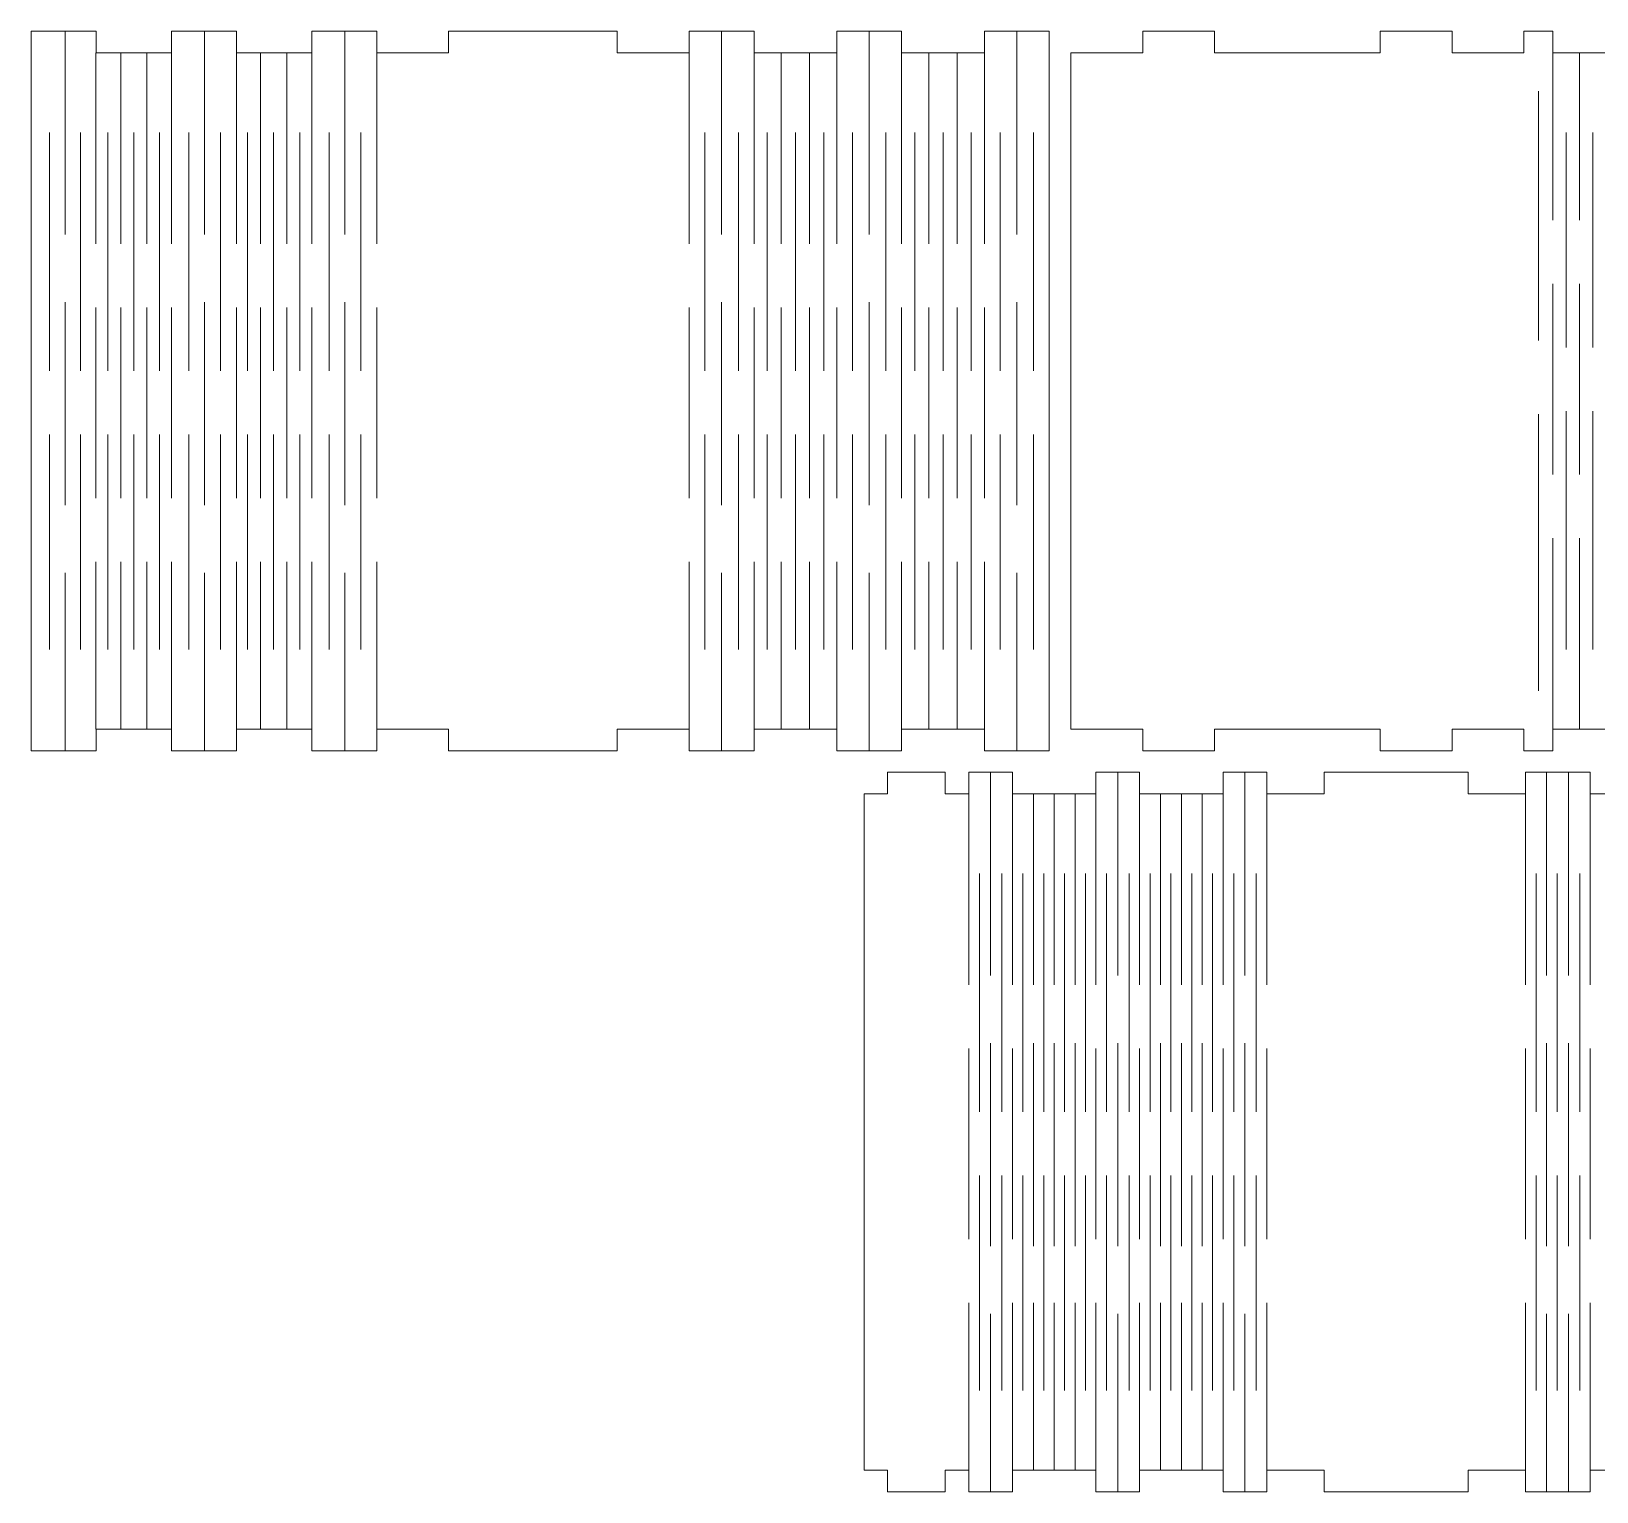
# Model space of a CAD drawing. Header units: millimetres. Extents: x -399 to 399, y -625 to 625.
# Drawn here: x -399.2 to -181.6, y -609 to -406 of the extents above; entities that cross this region are included whole.
import ezdxf

# ---------------------------------------------------------------- set-up
doc = ezdxf.new("R2010")
doc.units = ezdxf.units.MM
doc.header["$MEASUREMENT"] = 0
doc.layers.add('Camada 1', color=7, linetype='Continuous')

msp = doc.modelspace()

# ---------------------------------------------------------------- linework, layer by layer
at = {"layer": 'Camada 1', "color": 250, "lineweight": 20}
for points, knots in [([(-317.7575, -406.0108), (-317.7575, -406.0108), (-341.2021, -406.0108), (-341.2021, -406.0108), (-341.2021, -406.0108), (-341.2021, -406.0108), (-341.2021, -409.0108), (-341.2021, -409.0108), (-341.2021, -409.0108), (-341.2021, -409.0108), (-351.2021, -409.0108), (-351.2021, -409.0108), (-351.2021, -409.0108), (-351.2021, -409.0108), (-351.2021, -406.0108), (-351.2021, -406.0108), (-351.2021, -406.0108), (-351.2021, -406.0108), (-360.2051, -406.0108), (-360.2051, -406.0108), (-360.2051, -406.0108), (-360.2051, -406.0108), (-360.2051, -409.0108), (-360.2051, -409.0108), (-360.2051, -409.0108), (-360.2051, -409.0108), (-370.7125, -409.0108), (-370.7125, -409.0108), (-370.7125, -409.0108), (-370.7125, -409.0108), (-370.7125, -406.0108), (-370.7125, -406.0108), (-370.7125, -406.0108), (-370.7125, -406.0108), (-379.7154, -406.0108), (-379.7154, -406.0108), (-379.7154, -406.0108), (-379.7154, -406.0108), (-379.7154, -409.0108), (-379.7154, -409.0108), (-379.7154, -409.0108), (-379.7154, -409.0108), (-390.2228, -409.0108), (-390.2228, -409.0108), (-390.2228, -409.0108), (-390.2228, -409.0108), (-390.2228, -406.0108), (-390.2228, -406.0108), (-390.2228, -406.0108), (-390.2228, -406.0108), (-399.2258, -406.0108), (-399.2258, -406.0108), (-399.2258, -406.0108), (-399.2258, -406.0108), (-399.2258, -506.0108), (-399.2258, -506.0108), (-399.2258, -506.0108), (-399.2258, -506.0108), (-390.2228, -506.0108), (-390.2228, -506.0108), (-390.2228, -506.0108), (-390.2228, -506.0108), (-390.2228, -503.0108), (-390.2228, -503.0108), (-390.2228, -503.0108), (-390.2228, -503.0108), (-379.7154, -503.0108), (-379.7154, -503.0108), (-379.7154, -503.0108), (-379.7154, -503.0108), (-379.7154, -506.0108), (-379.7154, -506.0108), (-379.7154, -506.0108), (-379.7154, -506.0108), (-370.7125, -506.0108), (-370.7125, -506.0108), (-370.7125, -506.0108), (-370.7125, -506.0108), (-370.7125, -503.0108), (-370.7125, -503.0108), (-370.7125, -503.0108), (-370.7125, -503.0108), (-360.2051, -503.0108), (-360.2051, -503.0108), (-360.2051, -503.0108), (-360.2051, -503.0108), (-360.2051, -506.0108), (-360.2051, -506.0108), (-360.2051, -506.0108), (-360.2051, -506.0108), (-351.2021, -506.0108), (-351.2021, -506.0108), (-351.2021, -506.0108), (-351.2021, -506.0108), (-351.2021, -503.0108), (-351.2021, -503.0108), (-351.2021, -503.0108), (-351.2021, -503.0108), (-341.2021, -503.0108), (-341.2021, -503.0108), (-341.2021, -503.0108), (-341.2021, -503.0108), (-341.2021, -506.0108), (-341.2021, -506.0108), (-341.2021, -506.0108), (-341.2021, -506.0108), (-317.7575, -506.0108), (-317.7575, -506.0108), (-317.7575, -506.0108), (-317.7575, -506.0108), (-317.7575, -503.0108), (-317.7575, -503.0108), (-317.7575, -503.0108), (-317.7575, -503.0108), (-307.7575, -503.0108), (-307.7575, -503.0108), (-307.7575, -503.0108), (-307.7575, -503.0108), (-307.7575, -506.0108), (-307.7575, -506.0108), (-307.7575, -506.0108), (-307.7575, -506.0108), (-298.7463, -506.0108), (-298.7463, -506.0108), (-298.7463, -506.0108), (-298.7463, -506.0108), (-298.7463, -503.0108), (-298.7463, -503.0108), (-298.7463, -503.0108), (-298.7463, -503.0108), (-287.2358, -503.0108), (-287.2358, -503.0108), (-287.2358, -503.0108), (-287.2358, -503.0108), (-287.2358, -506.0108), (-287.2358, -506.0108), (-287.2358, -506.0108), (-287.2358, -506.0108), (-278.2247, -506.0108), (-278.2247, -506.0108), (-278.2247, -506.0108), (-278.2247, -506.0108), (-278.2247, -503.0108), (-278.2247, -503.0108), (-278.2247, -503.0108), (-278.2247, -503.0108), (-266.7142, -503.0108), (-266.7142, -503.0108), (-266.7142, -503.0108), (-266.7142, -503.0108), (-266.7142, -506.0108), (-266.7142, -506.0108), (-266.7142, -506.0108), (-266.7142, -506.0108), (-257.703, -506.0108), (-257.703, -506.0108), (-257.703, -506.0108), (-257.703, -506.0108), (-257.703, -406.0108), (-257.703, -406.0108), (-257.703, -406.0108), (-257.703, -406.0108), (-266.7142, -406.0108), (-266.7142, -406.0108), (-266.7142, -406.0108), (-266.7142, -406.0108), (-266.7142, -409.0108), (-266.7142, -409.0108), (-266.7142, -409.0108), (-266.7142, -409.0108), (-278.2247, -409.0108), (-278.2247, -409.0108), (-278.2247, -409.0108), (-278.2247, -409.0108), (-278.2247, -406.0108), (-278.2247, -406.0108), (-278.2247, -406.0108), (-278.2247, -406.0108), (-287.2358, -406.0108), (-287.2358, -406.0108), (-287.2358, -406.0108), (-287.2358, -406.0108), (-287.2358, -409.0108), (-287.2358, -409.0108), (-287.2358, -409.0108), (-287.2358, -409.0108), (-298.7463, -409.0108), (-298.7463, -409.0108), (-298.7463, -409.0108), (-298.7463, -409.0108), (-298.7463, -406.0108), (-298.7463, -406.0108), (-298.7463, -406.0108), (-298.7463, -406.0108), (-307.7575, -406.0108), (-307.7575, -406.0108), (-307.7575, -406.0108), (-307.7575, -406.0108), (-307.7575, -409.0108), (-307.7575, -409.0108), (-307.7575, -409.0108), (-307.7575, -409.0108), (-317.7575, -409.0108), (-317.7575, -409.0108), (-317.7575, -409.0108), (-317.7575, -409.0108), (-317.7575, -406.0108), (-317.7575, -406.0108)], [0, 0, 0, 0, 0.01886792, 0.01886792, 0.01886792, 0.01886792, 0.03773585, 0.03773585, 0.03773585, 0.03773585, 0.05660377, 0.05660377, 0.05660377, 0.05660377, 0.0754717, 0.0754717, 0.0754717, 0.0754717, 0.09433962, 0.09433962, 0.09433962, 0.09433962, 0.11320755, 0.11320755, 0.11320755, 0.11320755, 0.13207547, 0.13207547, 0.13207547, 0.13207547, 0.1509434, 0.1509434, 0.1509434, 0.1509434, 0.16981132, 0.16981132, 0.16981132, 0.16981132, 0.18867925, 0.18867925, 0.18867925, 0.18867925, 0.20754717, 0.20754717, 0.20754717, 0.20754717, 0.22641509, 0.22641509, 0.22641509, 0.22641509, 0.24528302, 0.24528302, 0.24528302, 0.24528302, 0.26415094, 0.26415094, 0.26415094, 0.26415094, 0.28301887, 0.28301887, 0.28301887, 0.28301887, 0.30188679, 0.30188679, 0.30188679, 0.30188679, 0.32075472, 0.32075472, 0.32075472, 0.32075472, 0.33962264, 0.33962264, 0.33962264, 0.33962264, 0.35849057, 0.35849057, 0.35849057, 0.35849057, 0.37735849, 0.37735849, 0.37735849, 0.37735849, 0.39622642, 0.39622642, 0.39622642, 0.39622642, 0.41509434, 0.41509434, 0.41509434, 0.41509434, 0.43396226, 0.43396226, 0.43396226, 0.43396226, 0.45283019, 0.45283019, 0.45283019, 0.45283019, 0.47169811, 0.47169811, 0.47169811, 0.47169811, 0.49056604, 0.49056604, 0.49056604, 0.49056604, 0.50943396, 0.50943396, 0.50943396, 0.50943396, 0.52830189, 0.52830189, 0.52830189, 0.52830189, 0.54716981, 0.54716981, 0.54716981, 0.54716981, 0.56603774, 0.56603774, 0.56603774, 0.56603774, 0.58490566, 0.58490566, 0.58490566, 0.58490566, 0.60377358, 0.60377358, 0.60377358, 0.60377358, 0.62264151, 0.62264151, 0.62264151, 0.62264151, 0.64150943, 0.64150943, 0.64150943, 0.64150943, 0.66037736, 0.66037736, 0.66037736, 0.66037736, 0.67924528, 0.67924528, 0.67924528, 0.67924528, 0.69811321, 0.69811321, 0.69811321, 0.69811321, 0.71698113, 0.71698113, 0.71698113, 0.71698113, 0.73584906, 0.73584906, 0.73584906, 0.73584906, 0.75471698, 0.75471698, 0.75471698, 0.75471698, 0.77358491, 0.77358491, 0.77358491, 0.77358491, 0.79245283, 0.79245283, 0.79245283, 0.79245283, 0.81132075, 0.81132075, 0.81132075, 0.81132075, 0.83018868, 0.83018868, 0.83018868, 0.83018868, 0.8490566, 0.8490566, 0.8490566, 0.8490566, 0.86792453, 0.86792453, 0.86792453, 0.86792453, 0.88679245, 0.88679245, 0.88679245, 0.88679245, 0.90566038, 0.90566038, 0.90566038, 0.90566038, 0.9245283, 0.9245283, 0.9245283, 0.9245283, 0.94339623, 0.94339623, 0.94339623, 0.94339623, 0.96226415, 0.96226415, 0.96226415, 0.96226415, 1, 1, 1, 1]), ([(-154.0443, -503.0108), (-154.0443, -503.0108), (-137.0754, -503.0108), (-137.0754, -503.0108), (-137.0754, -503.0108), (-137.0754, -503.0108), (-137.0754, -506.0108), (-137.0754, -506.0108), (-137.0754, -506.0108), (-137.0754, -506.0108), (-133.0696, -506.0108), (-133.0696, -506.0108), (-133.0696, -506.0108), (-133.0696, -506.0108), (-133.0696, -503.0108), (-133.0696, -503.0108), (-133.0696, -503.0108), (-133.0696, -503.0108), (-116.1007, -503.0108), (-116.1007, -503.0108), (-116.1007, -503.0108), (-116.1007, -503.0108), (-116.1007, -506.0108), (-116.1007, -506.0108), (-116.1007, -506.0108), (-116.1007, -506.0108), (-112.0949, -506.0108), (-112.0949, -506.0108), (-112.0949, -506.0108), (-112.0949, -506.0108), (-112.0949, -503.0108), (-112.0949, -503.0108), (-112.0949, -503.0108), (-112.0949, -503.0108), (-95.126, -503.0108), (-95.126, -503.0108), (-95.126, -503.0108), (-95.126, -503.0108), (-95.126, -506.0108), (-95.126, -506.0108), (-95.126, -506.0108), (-95.126, -506.0108), (-91.1202, -506.0108), (-91.1202, -506.0108), (-91.1202, -506.0108), (-91.1202, -506.0108), (-91.1202, -503.0108), (-91.1202, -503.0108), (-91.1202, -503.0108), (-91.1202, -503.0108), (-74.1513, -503.0108), (-74.1513, -503.0108), (-74.1513, -503.0108), (-74.1513, -503.0108), (-74.1513, -506.0108), (-74.1513, -506.0108), (-74.1513, -506.0108), (-74.1513, -506.0108), (-70.1468, -506.0108), (-70.1468, -506.0108), (-70.1468, -506.0108), (-70.1468, -506.0108), (-70.1468, -503.0108), (-70.1468, -503.0108), (-70.1468, -503.0108), (-70.1468, -503.0108), (-40.4971, -503.0108), (-40.4971, -503.0108), (-40.4971, -503.0108), (-40.4971, -503.0108), (-40.4971, -506.0108), (-40.4971, -506.0108), (-40.4971, -506.0108), (-40.4971, -506.0108), (-36.4926, -506.0108), (-36.4926, -506.0108), (-36.4926, -506.0108), (-36.4926, -506.0108), (-36.4926, -503.0108), (-36.4926, -503.0108), (-36.4926, -503.0108), (-36.4926, -503.0108), (-26.4926, -503.0108), (-26.4926, -503.0108), (-26.4926, -503.0108), (-26.4926, -503.0108), (-26.4926, -506.0108), (-26.4926, -506.0108), (-26.4926, -506.0108), (-26.4926, -506.0108), (-16.4926, -506.0108), (-16.4926, -506.0108), (-16.4926, -506.0108), (-16.4926, -506.0108), (-16.4926, -503.0108), (-16.4926, -503.0108), (-16.4926, -503.0108), (-16.4926, -503.0108), (6.5074, -503.0108), (6.5074, -503.0108), (6.5074, -503.0108), (6.5074, -503.0108), (6.5074, -506.0108), (6.5074, -506.0108), (6.5074, -506.0108), (6.5074, -506.0108), (16.5074, -506.0108), (16.5074, -506.0108), (16.5074, -506.0108), (16.5074, -506.0108), (16.5074, -503.0108), (16.5074, -503.0108), (16.5074, -503.0108), (16.5074, -503.0108), (26.5074, -503.0108), (26.5074, -503.0108), (26.5074, -503.0108), (26.5074, -503.0108), (26.5074, -409.0108), (26.5074, -409.0108), (26.5074, -409.0108), (26.5074, -409.0108), (16.5074, -409.0108), (16.5074, -409.0108), (16.5074, -409.0108), (16.5074, -409.0108), (16.5074, -406.0108), (16.5074, -406.0108), (16.5074, -406.0108), (16.5074, -406.0108), (6.5074, -406.0108), (6.5074, -406.0108), (6.5074, -406.0108), (6.5074, -406.0108), (6.5074, -409.0108), (6.5074, -409.0108), (6.5074, -409.0108), (6.5074, -409.0108), (-16.4926, -409.0108), (-16.4926, -409.0108), (-16.4926, -409.0108), (-16.4926, -409.0108), (-16.4926, -406.0108), (-16.4926, -406.0108), (-16.4926, -406.0108), (-16.4926, -406.0108), (-26.4926, -406.0108), (-26.4926, -406.0108), (-26.4926, -406.0108), (-26.4926, -406.0108), (-26.4926, -409.0108), (-26.4926, -409.0108), (-26.4926, -409.0108), (-26.4926, -409.0108), (-36.4926, -409.0108), (-36.4926, -409.0108), (-36.4926, -409.0108), (-36.4926, -409.0108), (-36.4926, -406.0108), (-36.4926, -406.0108), (-36.4926, -406.0108), (-36.4926, -406.0108), (-40.4971, -406.0108), (-40.4971, -406.0108), (-40.4971, -406.0108), (-40.4971, -406.0108), (-40.4971, -409.0108), (-40.4971, -409.0108), (-40.4971, -409.0108), (-40.4971, -409.0108), (-70.1468, -409.0108), (-70.1468, -409.0108), (-70.1468, -409.0108), (-70.1468, -409.0108), (-70.1468, -406.0108), (-70.1468, -406.0108), (-70.1468, -406.0108), (-70.1468, -406.0108), (-74.1513, -406.0108), (-74.1513, -406.0108), (-74.1513, -406.0108), (-74.1513, -406.0108), (-74.1513, -409.0108), (-74.1513, -409.0108), (-74.1513, -409.0108), (-74.1513, -409.0108), (-91.1202, -409.0108), (-91.1202, -409.0108), (-91.1202, -409.0108), (-91.1202, -409.0108), (-91.1202, -406.0108), (-91.1202, -406.0108), (-91.1202, -406.0108), (-91.1202, -406.0108), (-95.126, -406.0108), (-95.126, -406.0108), (-95.126, -406.0108), (-95.126, -406.0108), (-95.126, -409.0108), (-95.126, -409.0108), (-95.126, -409.0108), (-95.126, -409.0108), (-112.0949, -409.0108), (-112.0949, -409.0108), (-112.0949, -409.0108), (-112.0949, -409.0108), (-112.0949, -406.0108), (-112.0949, -406.0108), (-112.0949, -406.0108), (-112.0949, -406.0108), (-116.1007, -406.0108), (-116.1007, -406.0108), (-116.1007, -406.0108), (-116.1007, -406.0108), (-116.1007, -409.0108), (-116.1007, -409.0108), (-116.1007, -409.0108), (-116.1007, -409.0108), (-133.0696, -409.0108), (-133.0696, -409.0108), (-133.0696, -409.0108), (-133.0696, -409.0108), (-133.0696, -406.0108), (-133.0696, -406.0108), (-133.0696, -406.0108), (-133.0696, -406.0108), (-137.0754, -406.0108), (-137.0754, -406.0108), (-137.0754, -406.0108), (-137.0754, -406.0108), (-137.0754, -409.0108), (-137.0754, -409.0108), (-137.0754, -409.0108), (-137.0754, -409.0108), (-154.0443, -409.0108), (-154.0443, -409.0108), (-154.0443, -409.0108), (-154.0443, -409.0108), (-154.0443, -406.0108), (-154.0443, -406.0108), (-154.0443, -406.0108), (-154.0443, -406.0108), (-158.0488, -406.0108), (-158.0488, -406.0108), (-158.0488, -406.0108), (-158.0488, -406.0108), (-158.0488, -409.0108), (-158.0488, -409.0108), (-158.0488, -409.0108), (-158.0488, -409.0108), (-187.6985, -409.0108), (-187.6985, -409.0108), (-187.6985, -409.0108), (-187.6985, -409.0108), (-187.6985, -406.0108), (-187.6985, -406.0108), (-187.6985, -406.0108), (-187.6985, -406.0108), (-191.703, -406.0108), (-191.703, -406.0108), (-191.703, -406.0108), (-191.703, -406.0108), (-191.703, -409.0108), (-191.703, -409.0108), (-191.703, -409.0108), (-191.703, -409.0108), (-201.703, -409.0108), (-201.703, -409.0108), (-201.703, -409.0108), (-201.703, -409.0108), (-201.703, -406.0108), (-201.703, -406.0108), (-201.703, -406.0108), (-201.703, -406.0108), (-211.703, -406.0108), (-211.703, -406.0108), (-211.703, -406.0108), (-211.703, -406.0108), (-211.703, -409.0108), (-211.703, -409.0108), (-211.703, -409.0108), (-211.703, -409.0108), (-234.703, -409.0108), (-234.703, -409.0108), (-234.703, -409.0108), (-234.703, -409.0108), (-234.703, -406.0108), (-234.703, -406.0108), (-234.703, -406.0108), (-234.703, -406.0108), (-244.703, -406.0108), (-244.703, -406.0108), (-244.703, -406.0108), (-244.703, -406.0108), (-244.703, -409.0108), (-244.703, -409.0108), (-244.703, -409.0108), (-244.703, -409.0108), (-254.703, -409.0108), (-254.703, -409.0108), (-254.703, -409.0108), (-254.703, -409.0108), (-254.703, -503.0108), (-254.703, -503.0108), (-254.703, -503.0108), (-254.703, -503.0108), (-244.703, -503.0108), (-244.703, -503.0108), (-244.703, -503.0108), (-244.703, -503.0108), (-244.703, -506.0108), (-244.703, -506.0108), (-244.703, -506.0108), (-244.703, -506.0108), (-234.703, -506.0108), (-234.703, -506.0108), (-234.703, -506.0108), (-234.703, -506.0108), (-234.703, -503.0108), (-234.703, -503.0108), (-234.703, -503.0108), (-234.703, -503.0108), (-211.703, -503.0108), (-211.703, -503.0108), (-211.703, -503.0108), (-211.703, -503.0108), (-211.703, -506.0108), (-211.703, -506.0108), (-211.703, -506.0108), (-211.703, -506.0108), (-201.703, -506.0108), (-201.703, -506.0108), (-201.703, -506.0108), (-201.703, -506.0108), (-201.703, -503.0108), (-201.703, -503.0108), (-201.703, -503.0108), (-201.703, -503.0108), (-191.703, -503.0108), (-191.703, -503.0108), (-191.703, -503.0108), (-191.703, -503.0108), (-191.703, -506.0108), (-191.703, -506.0108), (-191.703, -506.0108), (-191.703, -506.0108), (-187.6985, -506.0108), (-187.6985, -506.0108), (-187.6985, -506.0108), (-187.6985, -506.0108), (-187.6985, -503.0108), (-187.6985, -503.0108), (-187.6985, -503.0108), (-187.6985, -503.0108), (-158.0488, -503.0108), (-158.0488, -503.0108), (-158.0488, -503.0108), (-158.0488, -503.0108), (-158.0488, -506.0108), (-158.0488, -506.0108), (-158.0488, -506.0108), (-158.0488, -506.0108), (-154.0443, -506.0108), (-154.0443, -506.0108), (-154.0443, -506.0108), (-154.0443, -506.0108), (-154.0443, -503.0108), (-154.0443, -503.0108)], [0, 0, 0, 0, 0.01075269, 0.01075269, 0.01075269, 0.01075269, 0.02150538, 0.02150538, 0.02150538, 0.02150538, 0.03225806, 0.03225806, 0.03225806, 0.03225806, 0.04301075, 0.04301075, 0.04301075, 0.04301075, 0.05376344, 0.05376344, 0.05376344, 0.05376344, 0.06451613, 0.06451613, 0.06451613, 0.06451613, 0.07526882, 0.07526882, 0.07526882, 0.07526882, 0.08602151, 0.08602151, 0.08602151, 0.08602151, 0.09677419, 0.09677419, 0.09677419, 0.09677419, 0.10752688, 0.10752688, 0.10752688, 0.10752688, 0.11827957, 0.11827957, 0.11827957, 0.11827957, 0.12903226, 0.12903226, 0.12903226, 0.12903226, 0.13978495, 0.13978495, 0.13978495, 0.13978495, 0.15053763, 0.15053763, 0.15053763, 0.15053763, 0.16129032, 0.16129032, 0.16129032, 0.16129032, 0.17204301, 0.17204301, 0.17204301, 0.17204301, 0.1827957, 0.1827957, 0.1827957, 0.1827957, 0.19354839, 0.19354839, 0.19354839, 0.19354839, 0.20430108, 0.20430108, 0.20430108, 0.20430108, 0.21505376, 0.21505376, 0.21505376, 0.21505376, 0.22580645, 0.22580645, 0.22580645, 0.22580645, 0.23655914, 0.23655914, 0.23655914, 0.23655914, 0.24731183, 0.24731183, 0.24731183, 0.24731183, 0.25806452, 0.25806452, 0.25806452, 0.25806452, 0.2688172, 0.2688172, 0.2688172, 0.2688172, 0.27956989, 0.27956989, 0.27956989, 0.27956989, 0.29032258, 0.29032258, 0.29032258, 0.29032258, 0.30107527, 0.30107527, 0.30107527, 0.30107527, 0.31182796, 0.31182796, 0.31182796, 0.31182796, 0.32258065, 0.32258065, 0.32258065, 0.32258065, 0.33333333, 0.33333333, 0.33333333, 0.33333333, 0.34408602, 0.34408602, 0.34408602, 0.34408602, 0.35483871, 0.35483871, 0.35483871, 0.35483871, 0.3655914, 0.3655914, 0.3655914, 0.3655914, 0.37634409, 0.37634409, 0.37634409, 0.37634409, 0.38709677, 0.38709677, 0.38709677, 0.38709677, 0.39784946, 0.39784946, 0.39784946, 0.39784946, 0.40860215, 0.40860215, 0.40860215, 0.40860215, 0.41935484, 0.41935484, 0.41935484, 0.41935484, 0.43010753, 0.43010753, 0.43010753, 0.43010753, 0.44086022, 0.44086022, 0.44086022, 0.44086022, 0.4516129, 0.4516129, 0.4516129, 0.4516129, 0.46236559, 0.46236559, 0.46236559, 0.46236559, 0.47311828, 0.47311828, 0.47311828, 0.47311828, 0.48387097, 0.48387097, 0.48387097, 0.48387097, 0.49462366, 0.49462366, 0.49462366, 0.49462366, 0.50537634, 0.50537634, 0.50537634, 0.50537634, 0.51612903, 0.51612903, 0.51612903, 0.51612903, 0.52688172, 0.52688172, 0.52688172, 0.52688172, 0.53763441, 0.53763441, 0.53763441, 0.53763441, 0.5483871, 0.5483871, 0.5483871, 0.5483871, 0.55913978, 0.55913978, 0.55913978, 0.55913978, 0.56989247, 0.56989247, 0.56989247, 0.56989247, 0.58064516, 0.58064516, 0.58064516, 0.58064516, 0.59139785, 0.59139785, 0.59139785, 0.59139785, 0.60215054, 0.60215054, 0.60215054, 0.60215054, 0.61290323, 0.61290323, 0.61290323, 0.61290323, 0.62365591, 0.62365591, 0.62365591, 0.62365591, 0.6344086, 0.6344086, 0.6344086, 0.6344086, 0.64516129, 0.64516129, 0.64516129, 0.64516129, 0.65591398, 0.65591398, 0.65591398, 0.65591398, 0.66666667, 0.66666667, 0.66666667, 0.66666667, 0.67741935, 0.67741935, 0.67741935, 0.67741935, 0.68817204, 0.68817204, 0.68817204, 0.68817204, 0.69892473, 0.69892473, 0.69892473, 0.69892473, 0.70967742, 0.70967742, 0.70967742, 0.70967742, 0.72043011, 0.72043011, 0.72043011, 0.72043011, 0.7311828, 0.7311828, 0.7311828, 0.7311828, 0.74193548, 0.74193548, 0.74193548, 0.74193548, 0.75268817, 0.75268817, 0.75268817, 0.75268817, 0.76344086, 0.76344086, 0.76344086, 0.76344086, 0.77419355, 0.77419355, 0.77419355, 0.77419355, 0.78494624, 0.78494624, 0.78494624, 0.78494624, 0.79569892, 0.79569892, 0.79569892, 0.79569892, 0.80645161, 0.80645161, 0.80645161, 0.80645161, 0.8172043, 0.8172043, 0.8172043, 0.8172043, 0.82795699, 0.82795699, 0.82795699, 0.82795699, 0.83870968, 0.83870968, 0.83870968, 0.83870968, 0.84946237, 0.84946237, 0.84946237, 0.84946237, 0.86021505, 0.86021505, 0.86021505, 0.86021505, 0.87096774, 0.87096774, 0.87096774, 0.87096774, 0.88172043, 0.88172043, 0.88172043, 0.88172043, 0.89247312, 0.89247312, 0.89247312, 0.89247312, 0.90322581, 0.90322581, 0.90322581, 0.90322581, 0.91397849, 0.91397849, 0.91397849, 0.91397849, 0.92473118, 0.92473118, 0.92473118, 0.92473118, 0.93548387, 0.93548387, 0.93548387, 0.93548387, 0.94623656, 0.94623656, 0.94623656, 0.94623656, 0.95698925, 0.95698925, 0.95698925, 0.95698925, 0.96774194, 0.96774194, 0.96774194, 0.96774194, 0.97849462, 0.97849462, 0.97849462, 0.97849462, 1, 1, 1, 1]), ([(-199.4736, -606.0108), (-199.4736, -606.0108), (-191.4875, -606.0108), (-191.4875, -606.0108), (-191.4875, -606.0108), (-191.4875, -606.0108), (-191.4875, -609.0108), (-191.4875, -609.0108), (-191.4875, -609.0108), (-191.4875, -609.0108), (-182.489, -609.0108), (-182.489, -609.0108), (-182.489, -609.0108), (-182.489, -609.0108), (-182.489, -606.0108), (-182.489, -606.0108), (-182.489, -606.0108), (-182.489, -606.0108), (-162.76, -606.0108), (-162.76, -606.0108), (-162.76, -606.0108), (-162.76, -606.0108), (-162.76, -609.0108), (-162.76, -609.0108), (-162.76, -609.0108), (-162.76, -609.0108), (-153.7615, -609.0108), (-153.7615, -609.0108), (-153.7615, -609.0108), (-153.7615, -609.0108), (-153.7615, -606.0108), (-153.7615, -606.0108), (-153.7615, -606.0108), (-153.7615, -606.0108), (-134.0326, -606.0108), (-134.0326, -606.0108), (-134.0326, -606.0108), (-134.0326, -606.0108), (-134.0326, -609.0108), (-134.0326, -609.0108), (-134.0326, -609.0108), (-134.0326, -609.0108), (-125.0341, -609.0108), (-125.0341, -609.0108), (-125.0341, -609.0108), (-125.0341, -609.0108), (-125.0341, -509.0108), (-125.0341, -509.0108), (-125.0341, -509.0108), (-125.0341, -509.0108), (-134.0326, -509.0108), (-134.0326, -509.0108), (-134.0326, -509.0108), (-134.0326, -509.0108), (-134.0326, -512.0108), (-134.0326, -512.0108), (-134.0326, -512.0108), (-134.0326, -512.0108), (-153.7615, -512.0108), (-153.7615, -512.0108), (-153.7615, -512.0108), (-153.7615, -512.0108), (-153.7615, -509.0108), (-153.7615, -509.0108), (-153.7615, -509.0108), (-153.7615, -509.0108), (-162.76, -509.0108), (-162.76, -509.0108), (-162.76, -509.0108), (-162.76, -509.0108), (-162.76, -512.0108), (-162.76, -512.0108), (-162.76, -512.0108), (-162.76, -512.0108), (-182.489, -512.0108), (-182.489, -512.0108), (-182.489, -512.0108), (-182.489, -512.0108), (-182.489, -509.0108), (-182.489, -509.0108), (-182.489, -509.0108), (-182.489, -509.0108), (-191.4875, -509.0108), (-191.4875, -509.0108), (-191.4875, -509.0108), (-191.4875, -509.0108), (-191.4875, -512.0108), (-191.4875, -512.0108), (-191.4875, -512.0108), (-191.4875, -512.0108), (-199.4736, -512.0108), (-199.4736, -512.0108), (-199.4736, -512.0108), (-199.4736, -512.0108), (-199.4736, -509.0108), (-199.4736, -509.0108), (-199.4736, -509.0108), (-199.4736, -509.0108), (-219.4736, -509.0108), (-219.4736, -509.0108), (-219.4736, -509.0108), (-219.4736, -509.0108), (-219.4736, -512.0108), (-219.4736, -512.0108), (-219.4736, -512.0108), (-219.4736, -512.0108), (-227.4576, -512.0108), (-227.4576, -512.0108), (-227.4576, -512.0108), (-227.4576, -512.0108), (-227.4576, -509.0108), (-227.4576, -509.0108), (-227.4576, -509.0108), (-227.4576, -509.0108), (-233.5308, -509.0108), (-233.5308, -509.0108), (-233.5308, -509.0108), (-233.5308, -509.0108), (-233.5308, -512.0108), (-233.5308, -512.0108), (-233.5308, -512.0108), (-233.5308, -512.0108), (-245.1352, -512.0108), (-245.1352, -512.0108), (-245.1352, -512.0108), (-245.1352, -512.0108), (-245.1352, -509.0108), (-245.1352, -509.0108), (-245.1352, -509.0108), (-245.1352, -509.0108), (-251.2084, -509.0108), (-251.2084, -509.0108), (-251.2084, -509.0108), (-251.2084, -509.0108), (-251.2084, -512.0108), (-251.2084, -512.0108), (-251.2084, -512.0108), (-251.2084, -512.0108), (-262.8129, -512.0108), (-262.8129, -512.0108), (-262.8129, -512.0108), (-262.8129, -512.0108), (-262.8129, -509.0108), (-262.8129, -509.0108), (-262.8129, -509.0108), (-262.8129, -509.0108), (-268.8861, -509.0108), (-268.8861, -509.0108), (-268.8861, -509.0108), (-268.8861, -509.0108), (-268.8861, -512.0108), (-268.8861, -512.0108), (-268.8861, -512.0108), (-268.8861, -512.0108), (-272.1729, -512.0108), (-272.1729, -512.0108), (-272.1729, -512.0108), (-272.1729, -512.0108), (-272.1729, -509.0108), (-272.1729, -509.0108), (-272.1729, -509.0108), (-272.1729, -509.0108), (-280.1729, -509.0108), (-280.1729, -509.0108), (-280.1729, -509.0108), (-280.1729, -509.0108), (-280.1729, -512.0108), (-280.1729, -512.0108), (-280.1729, -512.0108), (-280.1729, -512.0108), (-283.4289, -512.0108), (-283.4289, -512.0108), (-283.4289, -512.0108), (-283.4289, -512.0108), (-283.4289, -606.0108), (-283.4289, -606.0108), (-283.4289, -606.0108), (-283.4289, -606.0108), (-280.1729, -606.0108), (-280.1729, -606.0108), (-280.1729, -606.0108), (-280.1729, -606.0108), (-280.1729, -609.0108), (-280.1729, -609.0108), (-280.1729, -609.0108), (-280.1729, -609.0108), (-272.1729, -609.0108), (-272.1729, -609.0108), (-272.1729, -609.0108), (-272.1729, -609.0108), (-272.1729, -606.0108), (-272.1729, -606.0108), (-272.1729, -606.0108), (-272.1729, -606.0108), (-268.8861, -606.0108), (-268.8861, -606.0108), (-268.8861, -606.0108), (-268.8861, -606.0108), (-268.8861, -609.0108), (-268.8861, -609.0108), (-268.8861, -609.0108), (-268.8861, -609.0108), (-262.8129, -609.0108), (-262.8129, -609.0108), (-262.8129, -609.0108), (-262.8129, -609.0108), (-262.8129, -606.0108), (-262.8129, -606.0108), (-262.8129, -606.0108), (-262.8129, -606.0108), (-251.2084, -606.0108), (-251.2084, -606.0108), (-251.2084, -606.0108), (-251.2084, -606.0108), (-251.2084, -609.0108), (-251.2084, -609.0108), (-251.2084, -609.0108), (-251.2084, -609.0108), (-245.1352, -609.0108), (-245.1352, -609.0108), (-245.1352, -609.0108), (-245.1352, -609.0108), (-245.1352, -606.0108), (-245.1352, -606.0108), (-245.1352, -606.0108), (-245.1352, -606.0108), (-233.5308, -606.0108), (-233.5308, -606.0108), (-233.5308, -606.0108), (-233.5308, -606.0108), (-233.5308, -609.0108), (-233.5308, -609.0108), (-233.5308, -609.0108), (-233.5308, -609.0108), (-227.4576, -609.0108), (-227.4576, -609.0108), (-227.4576, -609.0108), (-227.4576, -609.0108), (-227.4576, -606.0108), (-227.4576, -606.0108), (-227.4576, -606.0108), (-227.4576, -606.0108), (-219.4736, -606.0108), (-219.4736, -606.0108), (-219.4736, -606.0108), (-219.4736, -606.0108), (-219.4736, -609.0108), (-219.4736, -609.0108), (-219.4736, -609.0108), (-219.4736, -609.0108), (-199.4736, -609.0108), (-199.4736, -609.0108), (-199.4736, -609.0108), (-199.4736, -609.0108), (-199.4736, -606.0108), (-199.4736, -606.0108)], [0, 0, 0, 0, 0.01538462, 0.01538462, 0.01538462, 0.01538462, 0.03076923, 0.03076923, 0.03076923, 0.03076923, 0.04615385, 0.04615385, 0.04615385, 0.04615385, 0.06153846, 0.06153846, 0.06153846, 0.06153846, 0.07692308, 0.07692308, 0.07692308, 0.07692308, 0.09230769, 0.09230769, 0.09230769, 0.09230769, 0.10769231, 0.10769231, 0.10769231, 0.10769231, 0.12307692, 0.12307692, 0.12307692, 0.12307692, 0.13846154, 0.13846154, 0.13846154, 0.13846154, 0.15384615, 0.15384615, 0.15384615, 0.15384615, 0.16923077, 0.16923077, 0.16923077, 0.16923077, 0.18461538, 0.18461538, 0.18461538, 0.18461538, 0.2, 0.2, 0.2, 0.2, 0.21538462, 0.21538462, 0.21538462, 0.21538462, 0.23076923, 0.23076923, 0.23076923, 0.23076923, 0.24615385, 0.24615385, 0.24615385, 0.24615385, 0.26153846, 0.26153846, 0.26153846, 0.26153846, 0.27692308, 0.27692308, 0.27692308, 0.27692308, 0.29230769, 0.29230769, 0.29230769, 0.29230769, 0.30769231, 0.30769231, 0.30769231, 0.30769231, 0.32307692, 0.32307692, 0.32307692, 0.32307692, 0.33846154, 0.33846154, 0.33846154, 0.33846154, 0.35384615, 0.35384615, 0.35384615, 0.35384615, 0.36923077, 0.36923077, 0.36923077, 0.36923077, 0.38461538, 0.38461538, 0.38461538, 0.38461538, 0.4, 0.4, 0.4, 0.4, 0.41538462, 0.41538462, 0.41538462, 0.41538462, 0.43076923, 0.43076923, 0.43076923, 0.43076923, 0.44615385, 0.44615385, 0.44615385, 0.44615385, 0.46153846, 0.46153846, 0.46153846, 0.46153846, 0.47692308, 0.47692308, 0.47692308, 0.47692308, 0.49230769, 0.49230769, 0.49230769, 0.49230769, 0.50769231, 0.50769231, 0.50769231, 0.50769231, 0.52307692, 0.52307692, 0.52307692, 0.52307692, 0.53846154, 0.53846154, 0.53846154, 0.53846154, 0.55384615, 0.55384615, 0.55384615, 0.55384615, 0.56923077, 0.56923077, 0.56923077, 0.56923077, 0.58461538, 0.58461538, 0.58461538, 0.58461538, 0.6, 0.6, 0.6, 0.6, 0.61538462, 0.61538462, 0.61538462, 0.61538462, 0.63076923, 0.63076923, 0.63076923, 0.63076923, 0.64615385, 0.64615385, 0.64615385, 0.64615385, 0.66153846, 0.66153846, 0.66153846, 0.66153846, 0.67692308, 0.67692308, 0.67692308, 0.67692308, 0.69230769, 0.69230769, 0.69230769, 0.69230769, 0.70769231, 0.70769231, 0.70769231, 0.70769231, 0.72307692, 0.72307692, 0.72307692, 0.72307692, 0.73846154, 0.73846154, 0.73846154, 0.73846154, 0.75384615, 0.75384615, 0.75384615, 0.75384615, 0.76923077, 0.76923077, 0.76923077, 0.76923077, 0.78461538, 0.78461538, 0.78461538, 0.78461538, 0.8, 0.8, 0.8, 0.8, 0.81538462, 0.81538462, 0.81538462, 0.81538462, 0.83076923, 0.83076923, 0.83076923, 0.83076923, 0.84615385, 0.84615385, 0.84615385, 0.84615385, 0.86153846, 0.86153846, 0.86153846, 0.86153846, 0.87692308, 0.87692308, 0.87692308, 0.87692308, 0.89230769, 0.89230769, 0.89230769, 0.89230769, 0.90769231, 0.90769231, 0.90769231, 0.90769231, 0.92307692, 0.92307692, 0.92307692, 0.92307692, 0.93846154, 0.93846154, 0.93846154, 0.93846154, 0.95384615, 0.95384615, 0.95384615, 0.95384615, 0.96923077, 0.96923077, 0.96923077, 0.96923077, 1, 1, 1, 1])]:
    msp.add_open_spline(points, degree=3, knots=knots, dxfattribs=at)
for points in [[(-394.5325, -406.0112), (-394.5325, -406.0112), (-394.5325, -434.2353), (-394.5325, -434.2353)], [(-375.1348, -406.0112), (-375.1348, -406.0112), (-375.1348, -434.2353), (-375.1348, -434.2353)], [(-355.6242, -406.0112), (-355.6242, -406.0112), (-355.6242, -434.2353), (-355.6242, -434.2353)], [(-303.2522, -406.0112), (-303.2522, -406.0112), (-303.2522, -434.2353), (-303.2522, -434.2353)], [(-282.7304, -406.0112), (-282.7304, -406.0112), (-282.7304, -434.2353), (-282.7304, -434.2353)], [(-262.2086, -406.0112), (-262.2086, -406.0112), (-262.2086, -434.2353), (-262.2086, -434.2353)], [(-390.2398, -409.0112), (-390.2398, -409.0112), (-390.2398, -435.5418), (-390.2398, -435.5418)], [(-386.7742, -409.0108), (-386.7742, -409.0108), (-386.7742, -435.5414), (-386.7742, -435.5414)], [(-383.1813, -409.0108), (-383.1813, -409.0108), (-383.1813, -435.5414), (-383.1813, -435.5414)], [(-379.7156, -409.0112), (-379.7156, -409.0112), (-379.7156, -435.5418), (-379.7156, -435.5418)], [(-370.7127, -409.0112), (-370.7127, -409.0112), (-370.7127, -435.5418), (-370.7127, -435.5418)], [(-367.3541, -409.0108), (-367.3541, -409.0108), (-367.3541, -435.5414), (-367.3541, -435.5414)], [(-363.7152, -409.0108), (-363.7152, -409.0108), (-363.7152, -435.5414), (-363.7152, -435.5414)], [(-360.2051, -409.0112), (-360.2051, -409.0112), (-360.2051, -435.5418), (-360.2051, -435.5418)], [(-351.2021, -409.0112), (-351.2021, -409.0112), (-351.2021, -435.5418), (-351.2021, -435.5418)], [(-307.7578, -409.0112), (-307.7578, -409.0112), (-307.7578, -435.5418), (-307.7578, -435.5418)], [(-298.7463, -409.0112), (-298.7463, -409.0112), (-298.7463, -435.5418), (-298.7463, -435.5418)], [(-294.9559, -409.0108), (-294.9559, -409.0108), (-294.9559, -435.5414), (-294.9559, -435.5414)], [(-291.0263, -409.0108), (-291.0263, -409.0108), (-291.0263, -435.5414), (-291.0263, -435.5414)], [(-287.236, -409.0112), (-287.236, -409.0112), (-287.236, -435.5418), (-287.236, -435.5418)], [(-278.2245, -409.0112), (-278.2245, -409.0112), (-278.2245, -435.5418), (-278.2245, -435.5418)], [(-274.4341, -409.0108), (-274.4341, -409.0108), (-274.4341, -435.5414), (-274.4341, -435.5414)], [(-270.5045, -409.0108), (-270.5045, -409.0108), (-270.5045, -435.5414), (-270.5045, -435.5414)], [(-266.7142, -409.0112), (-266.7142, -409.0112), (-266.7142, -435.5418), (-266.7142, -435.5418)], [(-187.6983, -432.2623), (-187.6983, -432.2623), (-187.6983, -409.0108), (-187.6983, -409.0108)], [(-183.9922, -432.2623), (-183.9922, -432.2623), (-183.9922, -409.0108), (-183.9922, -409.0108)], [(-189.7007, -448.9796), (-189.7007, -448.9796), (-189.7007, -414.3136), (-189.7007, -414.3136)], [(-396.6787, -420.0657), (-396.6787, -420.0657), (-396.6787, -453.2289), (-396.6787, -453.2289)], [(-392.3861, -420.0657), (-392.3861, -420.0657), (-392.3861, -453.2289), (-392.3861, -453.2289)], [(-388.5706, -420.0653), (-388.5706, -420.0653), (-388.5706, -453.2285), (-388.5706, -453.2285)], [(-384.9777, -420.0653), (-384.9777, -420.0653), (-384.9777, -453.2285), (-384.9777, -453.2285)], [(-381.3849, -420.0653), (-381.3849, -420.0653), (-381.3849, -453.2285), (-381.3849, -453.2285)], [(-377.3456, -420.0657), (-377.3456, -420.0657), (-377.3456, -453.2289), (-377.3456, -453.2289)], [(-372.9237, -420.0657), (-372.9237, -420.0657), (-372.9237, -453.2289), (-372.9237, -453.2289)], [(-369.1735, -420.0653), (-369.1735, -420.0653), (-369.1735, -453.2285), (-369.1735, -453.2285)], [(-365.5346, -420.0653), (-365.5346, -420.0653), (-365.5346, -453.2285), (-365.5346, -453.2285)], [(-361.8958, -420.0653), (-361.8958, -420.0653), (-361.8958, -453.2285), (-361.8958, -453.2285)], [(-357.835, -420.0657), (-357.835, -420.0657), (-357.835, -453.2289), (-357.835, -453.2289)], [(-353.4131, -420.0657), (-353.4131, -420.0657), (-353.4131, -453.2289), (-353.4131, -453.2289)], [(-305.5848, -420.0657), (-305.5848, -420.0657), (-305.5848, -453.2289), (-305.5848, -453.2289)], [(-300.9198, -420.0657), (-300.9198, -420.0657), (-300.9198, -453.2289), (-300.9198, -453.2289)], [(-296.9206, -420.0653), (-296.9206, -420.0653), (-296.9206, -453.2285), (-296.9206, -453.2285)], [(-292.9912, -420.0653), (-292.9912, -420.0653), (-292.9912, -453.2285), (-292.9912, -453.2285)], [(-289.0616, -420.0653), (-289.0616, -420.0653), (-289.0616, -453.2285), (-289.0616, -453.2285)], [(-285.063, -420.0657), (-285.063, -420.0657), (-285.063, -453.2289), (-285.063, -453.2289)], [(-280.398, -420.0657), (-280.398, -420.0657), (-280.398, -453.2289), (-280.398, -453.2289)], [(-276.3988, -420.0653), (-276.3988, -420.0653), (-276.3988, -453.2285), (-276.3988, -453.2285)], [(-272.4694, -420.0653), (-272.4694, -420.0653), (-272.4694, -453.2285), (-272.4694, -453.2285)], [(-268.5398, -420.0653), (-268.5398, -420.0653), (-268.5398, -453.2285), (-268.5398, -453.2285)], [(-264.5412, -420.0657), (-264.5412, -420.0657), (-264.5412, -453.2289), (-264.5412, -453.2289)], [(-259.8762, -420.0657), (-259.8762, -420.0657), (-259.8762, -453.2289), (-259.8762, -453.2289)], [(-185.8453, -449.9495), (-185.8453, -449.9495), (-185.8453, -420.0653), (-185.8453, -420.0653)], [(-182.139, -449.9495), (-182.139, -449.9495), (-182.139, -420.0653), (-182.139, -420.0653)], [(-187.6983, -467.6366), (-187.6983, -467.6366), (-187.6983, -441.106), (-187.6983, -441.106)], [(-183.9922, -467.6366), (-183.9922, -467.6366), (-183.9922, -441.106), (-183.9922, -441.106)], [(-394.5325, -443.6432), (-394.5325, -443.6432), (-394.5325, -471.8671), (-394.5325, -471.8671)], [(-375.1348, -443.6432), (-375.1348, -443.6432), (-375.1348, -471.8671), (-375.1348, -471.8671)], [(-355.6242, -443.6432), (-355.6242, -443.6432), (-355.6242, -471.8671), (-355.6242, -471.8671)], [(-303.2522, -443.6432), (-303.2522, -443.6432), (-303.2522, -471.8671), (-303.2522, -471.8671)], [(-282.7304, -443.6432), (-282.7304, -443.6432), (-282.7304, -471.8671), (-282.7304, -471.8671)], [(-262.2086, -443.6432), (-262.2086, -443.6432), (-262.2086, -471.8671), (-262.2086, -471.8671)], [(-390.2398, -444.3853), (-390.2398, -444.3853), (-390.2398, -470.9157), (-390.2398, -470.9157)], [(-386.7742, -444.3849), (-386.7742, -444.3849), (-386.7742, -470.9153), (-386.7742, -470.9153)], [(-383.1813, -444.3849), (-383.1813, -444.3849), (-383.1813, -470.9153), (-383.1813, -470.9153)], [(-379.7156, -444.3853), (-379.7156, -444.3853), (-379.7156, -470.9157), (-379.7156, -470.9157)], [(-370.7127, -444.3853), (-370.7127, -444.3853), (-370.7127, -470.9157), (-370.7127, -470.9157)], [(-367.3541, -444.3849), (-367.3541, -444.3849), (-367.3541, -470.9153), (-367.3541, -470.9153)], [(-363.7152, -444.3849), (-363.7152, -444.3849), (-363.7152, -470.9153), (-363.7152, -470.9153)], [(-360.2051, -444.3853), (-360.2051, -444.3853), (-360.2051, -470.9157), (-360.2051, -470.9157)], [(-351.2021, -444.3853), (-351.2021, -444.3853), (-351.2021, -470.9157), (-351.2021, -470.9157)], [(-307.7578, -444.3853), (-307.7578, -444.3853), (-307.7578, -470.9157), (-307.7578, -470.9157)], [(-298.7463, -444.3853), (-298.7463, -444.3853), (-298.7463, -470.9157), (-298.7463, -470.9157)], [(-294.9559, -444.3849), (-294.9559, -444.3849), (-294.9559, -470.9153), (-294.9559, -470.9153)], [(-291.0263, -444.3849), (-291.0263, -444.3849), (-291.0263, -470.9153), (-291.0263, -470.9153)], [(-287.236, -444.3853), (-287.236, -444.3853), (-287.236, -470.9157), (-287.236, -470.9157)], [(-278.2245, -444.3853), (-278.2245, -444.3853), (-278.2245, -470.9157), (-278.2245, -470.9157)], [(-274.4341, -444.3849), (-274.4341, -444.3849), (-274.4341, -470.9153), (-274.4341, -470.9153)], [(-270.5045, -444.3849), (-270.5045, -444.3849), (-270.5045, -470.9153), (-270.5045, -470.9153)], [(-266.7142, -444.3853), (-266.7142, -444.3853), (-266.7142, -470.9157), (-266.7142, -470.9157)], [(-185.8453, -491.9563), (-185.8453, -491.9563), (-185.8453, -458.7929), (-185.8453, -458.7929)], [(-182.139, -491.9563), (-182.139, -491.9563), (-182.139, -458.7929), (-182.139, -458.7929)], [(-189.7007, -497.708), (-189.7007, -497.708), (-189.7007, -459.2381), (-189.7007, -459.2381)], [(-396.6787, -462.0723), (-396.6787, -462.0723), (-396.6787, -491.9563), (-396.6787, -491.9563)], [(-392.3861, -462.0723), (-392.3861, -462.0723), (-392.3861, -491.9563), (-392.3861, -491.9563)], [(-388.5706, -462.0719), (-388.5706, -462.0719), (-388.5706, -491.9559), (-388.5706, -491.9559)], [(-384.9777, -462.0719), (-384.9777, -462.0719), (-384.9777, -491.9559), (-384.9777, -491.9559)], [(-381.3849, -462.0719), (-381.3849, -462.0719), (-381.3849, -491.9559), (-381.3849, -491.9559)], [(-377.3456, -462.0723), (-377.3456, -462.0723), (-377.3456, -491.9563), (-377.3456, -491.9563)], [(-372.9237, -462.0723), (-372.9237, -462.0723), (-372.9237, -491.9563), (-372.9237, -491.9563)], [(-369.1735, -462.0719), (-369.1735, -462.0719), (-369.1735, -491.9559), (-369.1735, -491.9559)], [(-365.5346, -462.0719), (-365.5346, -462.0719), (-365.5346, -491.9559), (-365.5346, -491.9559)], [(-361.8958, -462.0719), (-361.8958, -462.0719), (-361.8958, -491.9559), (-361.8958, -491.9559)], [(-357.835, -462.0723), (-357.835, -462.0723), (-357.835, -491.9563), (-357.835, -491.9563)], [(-353.4131, -462.0723), (-353.4131, -462.0723), (-353.4131, -491.9563), (-353.4131, -491.9563)], [(-305.5848, -462.0723), (-305.5848, -462.0723), (-305.5848, -491.9563), (-305.5848, -491.9563)], [(-300.9198, -462.0723), (-300.9198, -462.0723), (-300.9198, -491.9563), (-300.9198, -491.9563)], [(-296.9206, -462.0719), (-296.9206, -462.0719), (-296.9206, -491.9559), (-296.9206, -491.9559)], [(-292.9912, -462.0719), (-292.9912, -462.0719), (-292.9912, -491.9559), (-292.9912, -491.9559)], [(-289.0616, -462.0719), (-289.0616, -462.0719), (-289.0616, -491.9559), (-289.0616, -491.9559)], [(-285.063, -462.0723), (-285.063, -462.0723), (-285.063, -491.9563), (-285.063, -491.9563)], [(-280.398, -462.0723), (-280.398, -462.0723), (-280.398, -491.9563), (-280.398, -491.9563)], [(-276.3988, -462.0719), (-276.3988, -462.0719), (-276.3988, -491.9559), (-276.3988, -491.9559)], [(-272.4694, -462.0719), (-272.4694, -462.0719), (-272.4694, -491.9559), (-272.4694, -491.9559)], [(-268.5398, -462.0719), (-268.5398, -462.0719), (-268.5398, -491.9559), (-268.5398, -491.9559)], [(-264.5412, -462.0723), (-264.5412, -462.0723), (-264.5412, -491.9563), (-264.5412, -491.9563)], [(-259.8762, -462.0723), (-259.8762, -462.0723), (-259.8762, -491.9563), (-259.8762, -491.9563)], [(-187.6983, -503.0108), (-187.6983, -503.0108), (-187.6983, -476.4801), (-187.6983, -476.4801)], [(-183.9922, -503.0108), (-183.9922, -503.0108), (-183.9922, -476.4801), (-183.9922, -476.4801)], [(-390.2398, -479.7594), (-390.2398, -479.7594), (-390.2398, -503.0108), (-390.2398, -503.0108)], [(-386.7742, -479.759), (-386.7742, -479.759), (-386.7742, -503.0104), (-386.7742, -503.0104)], [(-383.1813, -479.759), (-383.1813, -479.759), (-383.1813, -503.0104), (-383.1813, -503.0104)], [(-379.7156, -479.7594), (-379.7156, -479.7594), (-379.7156, -503.0108), (-379.7156, -503.0108)], [(-370.7127, -479.7594), (-370.7127, -479.7594), (-370.7127, -503.0108), (-370.7127, -503.0108)], [(-367.3541, -479.759), (-367.3541, -479.759), (-367.3541, -503.0104), (-367.3541, -503.0104)], [(-363.7152, -479.759), (-363.7152, -479.759), (-363.7152, -503.0104), (-363.7152, -503.0104)], [(-360.2051, -479.7594), (-360.2051, -479.7594), (-360.2051, -503.0108), (-360.2051, -503.0108)], [(-351.2021, -479.7594), (-351.2021, -479.7594), (-351.2021, -503.0108), (-351.2021, -503.0108)], [(-307.7578, -479.7594), (-307.7578, -479.7594), (-307.7578, -503.0108), (-307.7578, -503.0108)], [(-298.7463, -479.7594), (-298.7463, -479.7594), (-298.7463, -503.0108), (-298.7463, -503.0108)], [(-294.9559, -479.759), (-294.9559, -479.759), (-294.9559, -503.0104), (-294.9559, -503.0104)], [(-291.0263, -479.759), (-291.0263, -479.759), (-291.0263, -503.0104), (-291.0263, -503.0104)], [(-287.236, -479.7594), (-287.236, -479.7594), (-287.236, -503.0108), (-287.236, -503.0108)], [(-278.2245, -479.7594), (-278.2245, -479.7594), (-278.2245, -503.0108), (-278.2245, -503.0108)], [(-274.4341, -479.759), (-274.4341, -479.759), (-274.4341, -503.0104), (-274.4341, -503.0104)], [(-270.5045, -479.759), (-270.5045, -479.759), (-270.5045, -503.0104), (-270.5045, -503.0104)], [(-266.7142, -479.7594), (-266.7142, -479.7594), (-266.7142, -503.0108), (-266.7142, -503.0108)], [(-394.5325, -481.2753), (-394.5325, -481.2753), (-394.5325, -506.0108), (-394.5325, -506.0108)], [(-375.1348, -481.2753), (-375.1348, -481.2753), (-375.1348, -506.0108), (-375.1348, -506.0108)], [(-355.6242, -481.2753), (-355.6242, -481.2753), (-355.6242, -506.0108), (-355.6242, -506.0108)], [(-303.2522, -481.2753), (-303.2522, -481.2753), (-303.2522, -506.0108), (-303.2522, -506.0108)], [(-282.7304, -481.2753), (-282.7304, -481.2753), (-282.7304, -506.0108), (-282.7304, -506.0108)], [(-262.2086, -481.2753), (-262.2086, -481.2753), (-262.2086, -506.0108), (-262.2086, -506.0108)], [(-265.8495, -509.0112), (-265.8495, -509.0112), (-265.8495, -537.2353), (-265.8495, -537.2353)], [(-248.172, -509.0112), (-248.172, -509.0112), (-248.172, -537.2353), (-248.172, -537.2353)], [(-230.4944, -509.0112), (-230.4944, -509.0112), (-230.4944, -537.2353), (-230.4944, -537.2353)], [(-188.5523, -509.0112), (-188.5523, -509.0112), (-188.5523, -537.2353), (-188.5523, -537.2353)], [(-185.5207, -509.0112), (-185.5207, -509.0112), (-185.5207, -537.2353), (-185.5207, -537.2353)], [(-268.8859, -512.0108), (-268.8859, -512.0108), (-268.8859, -538.5417), (-268.8859, -538.5417)], [(-262.8131, -512.0108), (-262.8131, -512.0108), (-262.8131, -538.5417), (-262.8131, -538.5417)], [(-259.9082, -512.0112), (-259.9082, -512.0112), (-259.9082, -538.5418), (-259.9082, -538.5418)], [(-257.0108, -512.0112), (-257.0108, -512.0112), (-257.0108, -538.5418), (-257.0108, -538.5418)], [(-254.1133, -512.0112), (-254.1133, -512.0112), (-254.1133, -538.5418), (-254.1133, -538.5418)], [(-251.2084, -512.0108), (-251.2084, -512.0108), (-251.2084, -538.5417), (-251.2084, -538.5417)], [(-245.1356, -512.0108), (-245.1356, -512.0108), (-245.1356, -538.5417), (-245.1356, -538.5417)], [(-242.2304, -512.0112), (-242.2304, -512.0112), (-242.2304, -538.5418), (-242.2304, -538.5418)], [(-239.333, -512.0112), (-239.333, -512.0112), (-239.333, -538.5418), (-239.333, -538.5418)], [(-236.4355, -512.0112), (-236.4355, -512.0112), (-236.4355, -538.5418), (-236.4355, -538.5418)], [(-233.5308, -512.0108), (-233.5308, -512.0108), (-233.5308, -538.5417), (-233.5308, -538.5417)], [(-227.458, -512.0108), (-227.458, -512.0108), (-227.458, -538.5417), (-227.458, -538.5417)], [(-191.4873, -512.0108), (-191.4873, -512.0108), (-191.4873, -538.5417), (-191.4873, -538.5417)], [(-182.489, -512.0108), (-182.489, -512.0108), (-182.489, -538.5417), (-182.489, -538.5417)], [(-267.4161, -523.0657), (-267.4161, -523.0657), (-267.4161, -556.2289), (-267.4161, -556.2289)], [(-264.2829, -523.0657), (-264.2829, -523.0657), (-264.2829, -556.2289), (-264.2829, -556.2289)], [(-261.357, -523.0657), (-261.357, -523.0657), (-261.357, -556.2289), (-261.357, -556.2289)], [(-258.4596, -523.0657), (-258.4596, -523.0657), (-258.4596, -556.2289), (-258.4596, -556.2289)], [(-255.562, -523.0657), (-255.562, -523.0657), (-255.562, -556.2289), (-255.562, -556.2289)], [(-252.6645, -523.0657), (-252.6645, -523.0657), (-252.6645, -556.2289), (-252.6645, -556.2289)], [(-249.7386, -523.0657), (-249.7386, -523.0657), (-249.7386, -556.2289), (-249.7386, -556.2289)], [(-246.6054, -523.0657), (-246.6054, -523.0657), (-246.6054, -556.2289), (-246.6054, -556.2289)], [(-243.6792, -523.0657), (-243.6792, -523.0657), (-243.6792, -556.2289), (-243.6792, -556.2289)], [(-240.7818, -523.0657), (-240.7818, -523.0657), (-240.7818, -556.2289), (-240.7818, -556.2289)], [(-237.8842, -523.0657), (-237.8842, -523.0657), (-237.8842, -556.2289), (-237.8842, -556.2289)], [(-234.9867, -523.0657), (-234.9867, -523.0657), (-234.9867, -556.2289), (-234.9867, -556.2289)], [(-232.061, -523.0657), (-232.061, -523.0657), (-232.061, -556.2289), (-232.061, -556.2289)], [(-228.9278, -523.0657), (-228.9278, -523.0657), (-228.9278, -556.2289), (-228.9278, -556.2289)], [(-190.0198, -523.0657), (-190.0198, -523.0657), (-190.0198, -556.2289), (-190.0198, -556.2289)], [(-187.0848, -523.0657), (-187.0848, -523.0657), (-187.0848, -556.2289), (-187.0848, -556.2289)], [(-183.9565, -523.0657), (-183.9565, -523.0657), (-183.9565, -556.2289), (-183.9565, -556.2289)], [(-268.8859, -547.3852), (-268.8859, -547.3852), (-268.8859, -573.9159), (-268.8859, -573.9159)], [(-265.8495, -546.6432), (-265.8495, -546.6432), (-265.8495, -574.8671), (-265.8495, -574.8671)], [(-262.8131, -547.3852), (-262.8131, -547.3852), (-262.8131, -573.9159), (-262.8131, -573.9159)], [(-259.9082, -546.6432), (-259.9082, -546.6432), (-259.9082, -574.8671), (-259.9082, -574.8671)], [(-257.0108, -546.6432), (-257.0108, -546.6432), (-257.0108, -574.8671), (-257.0108, -574.8671)], [(-254.1133, -546.6432), (-254.1133, -546.6432), (-254.1133, -574.8671), (-254.1133, -574.8671)], [(-251.2084, -547.3852), (-251.2084, -547.3852), (-251.2084, -573.9159), (-251.2084, -573.9159)], [(-248.172, -546.6432), (-248.172, -546.6432), (-248.172, -574.8671), (-248.172, -574.8671)], [(-245.1356, -547.3852), (-245.1356, -547.3852), (-245.1356, -573.9159), (-245.1356, -573.9159)], [(-242.2304, -546.6432), (-242.2304, -546.6432), (-242.2304, -574.8671), (-242.2304, -574.8671)], [(-239.333, -546.6432), (-239.333, -546.6432), (-239.333, -574.8671), (-239.333, -574.8671)], [(-236.4355, -546.6432), (-236.4355, -546.6432), (-236.4355, -574.8671), (-236.4355, -574.8671)], [(-233.5308, -547.3852), (-233.5308, -547.3852), (-233.5308, -573.9159), (-233.5308, -573.9159)], [(-230.4944, -546.6432), (-230.4944, -546.6432), (-230.4944, -574.8671), (-230.4944, -574.8671)], [(-227.458, -547.3852), (-227.458, -547.3852), (-227.458, -573.9159), (-227.458, -573.9159)], [(-191.4873, -547.3852), (-191.4873, -547.3852), (-191.4873, -573.9159), (-191.4873, -573.9159)], [(-188.5523, -546.6432), (-188.5523, -546.6432), (-188.5523, -574.8671), (-188.5523, -574.8671)], [(-185.5207, -546.6432), (-185.5207, -546.6432), (-185.5207, -574.8671), (-185.5207, -574.8671)], [(-182.489, -547.3852), (-182.489, -547.3852), (-182.489, -573.9159), (-182.489, -573.9159)], [(-267.4161, -565.0723), (-267.4161, -565.0723), (-267.4161, -594.9563), (-267.4161, -594.9563)], [(-264.2829, -565.0723), (-264.2829, -565.0723), (-264.2829, -594.9563), (-264.2829, -594.9563)], [(-261.357, -565.0723), (-261.357, -565.0723), (-261.357, -594.9563), (-261.357, -594.9563)], [(-258.4596, -565.0723), (-258.4596, -565.0723), (-258.4596, -594.9563), (-258.4596, -594.9563)], [(-255.562, -565.0723), (-255.562, -565.0723), (-255.562, -594.9563), (-255.562, -594.9563)], [(-252.6645, -565.0723), (-252.6645, -565.0723), (-252.6645, -594.9563), (-252.6645, -594.9563)], [(-249.7386, -565.0723), (-249.7386, -565.0723), (-249.7386, -594.9563), (-249.7386, -594.9563)], [(-246.6054, -565.0723), (-246.6054, -565.0723), (-246.6054, -594.9563), (-246.6054, -594.9563)], [(-243.6792, -565.0723), (-243.6792, -565.0723), (-243.6792, -594.9563), (-243.6792, -594.9563)], [(-240.7818, -565.0723), (-240.7818, -565.0723), (-240.7818, -594.9563), (-240.7818, -594.9563)], [(-237.8842, -565.0723), (-237.8842, -565.0723), (-237.8842, -594.9563), (-237.8842, -594.9563)], [(-234.9867, -565.0723), (-234.9867, -565.0723), (-234.9867, -594.9563), (-234.9867, -594.9563)], [(-232.061, -565.0723), (-232.061, -565.0723), (-232.061, -594.9563), (-232.061, -594.9563)], [(-228.9278, -565.0723), (-228.9278, -565.0723), (-228.9278, -594.9563), (-228.9278, -594.9563)], [(-190.0198, -565.0723), (-190.0198, -565.0723), (-190.0198, -594.9563), (-190.0198, -594.9563)], [(-187.0848, -565.0723), (-187.0848, -565.0723), (-187.0848, -594.9563), (-187.0848, -594.9563)], [(-183.9565, -565.0723), (-183.9565, -565.0723), (-183.9565, -594.9563), (-183.9565, -594.9563)], [(-268.8859, -582.7596), (-268.8859, -582.7596), (-268.8859, -606.0112), (-268.8859, -606.0112)], [(-262.8131, -582.7596), (-262.8131, -582.7596), (-262.8131, -606.0112), (-262.8131, -606.0112)], [(-259.9082, -582.7594), (-259.9082, -582.7594), (-259.9082, -606.0108), (-259.9082, -606.0108)], [(-257.0108, -582.7594), (-257.0108, -582.7594), (-257.0108, -606.0108), (-257.0108, -606.0108)], [(-254.1133, -582.7594), (-254.1133, -582.7594), (-254.1133, -606.0108), (-254.1133, -606.0108)], [(-251.2084, -582.7596), (-251.2084, -582.7596), (-251.2084, -606.0112), (-251.2084, -606.0112)], [(-245.1356, -582.7596), (-245.1356, -582.7596), (-245.1356, -606.0112), (-245.1356, -606.0112)], [(-242.2304, -582.7594), (-242.2304, -582.7594), (-242.2304, -606.0108), (-242.2304, -606.0108)], [(-239.333, -582.7594), (-239.333, -582.7594), (-239.333, -606.0108), (-239.333, -606.0108)], [(-236.4355, -582.7594), (-236.4355, -582.7594), (-236.4355, -606.0108), (-236.4355, -606.0108)], [(-233.5308, -582.7596), (-233.5308, -582.7596), (-233.5308, -606.0112), (-233.5308, -606.0112)], [(-227.458, -582.7596), (-227.458, -582.7596), (-227.458, -606.0112), (-227.458, -606.0112)], [(-191.4873, -582.7596), (-191.4873, -582.7596), (-191.4873, -606.0112), (-191.4873, -606.0112)], [(-182.489, -582.7596), (-182.489, -582.7596), (-182.489, -606.0112), (-182.489, -606.0112)], [(-265.8495, -584.2753), (-265.8495, -584.2753), (-265.8495, -609.0108), (-265.8495, -609.0108)], [(-248.172, -584.2753), (-248.172, -584.2753), (-248.172, -609.0108), (-248.172, -609.0108)], [(-230.4944, -584.2753), (-230.4944, -584.2753), (-230.4944, -609.0108), (-230.4944, -609.0108)], [(-188.5523, -584.2753), (-188.5523, -584.2753), (-188.5523, -609.0108), (-188.5523, -609.0108)], [(-185.5207, -584.2753), (-185.5207, -584.2753), (-185.5207, -609.0108), (-185.5207, -609.0108)]]:
    msp.add_open_spline(points, degree=3, dxfattribs=at)

doc.saveas('drawing.dxf')
